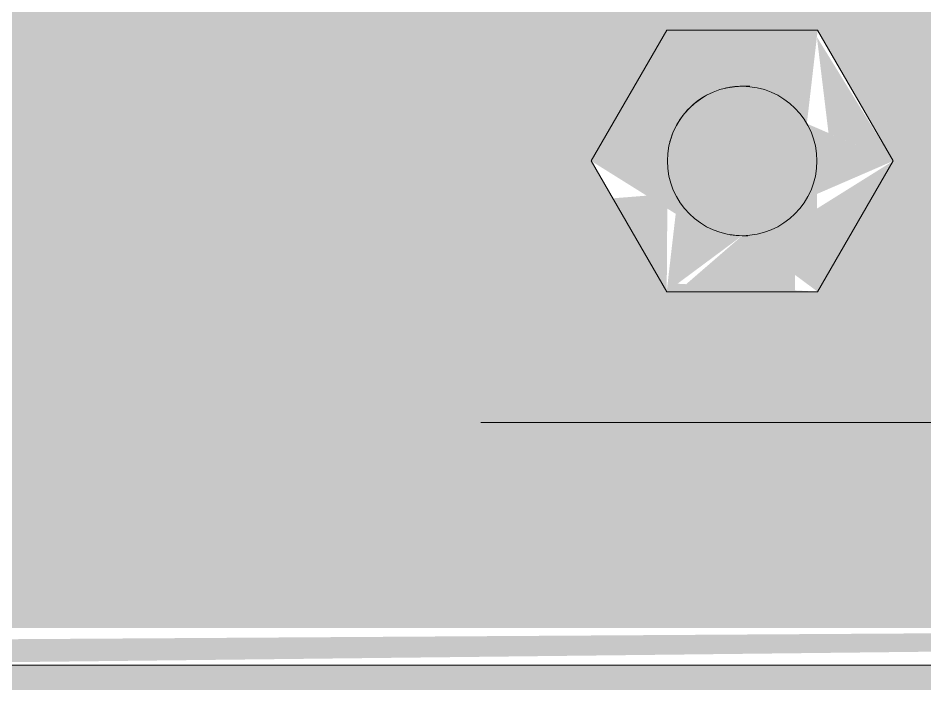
# Model space of a CAD drawing. Header units: inches. Extents: x -54868 to -186, y -265 to 853.
# Drawn here: x -16352.751 to -16349.717, y 160.25 to 162.478 of the extents above; entities that cross this region are included whole.
import ezdxf

# ---------------------------------------------------------------- set-up
doc = ezdxf.new("R2010")
doc.units = ezdxf.units.IN
doc.header["$MEASUREMENT"] = 0
doc.layers.add('Q-SPCQ', color=91, linetype='Continuous', lineweight=9)

# ---------------------------------------------------------------- blocks, each defined once
blk = doc.blocks.new('Basketball_Backstop-Performance_Sports_Systems-3103-Ceiling_Hung - 27_-0_ to 27_-11 7_8_-V114-Section 1')
at = {"layer": 'Q-SPCQ'}
h = blk.add_hatch(color=256, dxfattribs=at)
h.paths.add_polyline_path([(21713.9954, 160.4375), (21723.9278, 160.4375), (21723.9278, 164.3125), (21713.9954, 164.3125), (21713.9954, 160.8434)], flags=0)
h.paths.add_polyline_path([(21734.0416, 160.4375), (21734.1204, 160.4375), (21734.1204, 164.3125), (21724.1778, 164.3125), (21724.1778, 160.4375), (21731.6206, 160.4375)], flags=0)
h.paths.add_polyline_path([(21727.9355, 161.5625), (21727.5307, 161.637), (21727.6829, 161.75), (21727.8994, 161.5893)], flags=0)
h.paths.add_polyline_path([(21727.9355, 161.5625), (21727.8994, 161.875), (21728.1881, 162), (21728.0438, 161.75)], flags=0)
h.paths.add_polyline_path([(21720.6855, 161.5625), (21720.2164, 161.5893), (21720.4329, 161.75), (21720.6494, 161.5893)], flags=0)
h.paths.add_polyline_path([(21720.9381, 162), (21720.6494, 162.125), (21720.6855, 162.4375), (21720.7938, 162.25)], flags=0)
h.paths.add_polyline_path([(21720.6855, 161.5625), (21720.6829, 161.8895), (21720.9381, 162), (21720.7938, 161.75)], flags=0)
h.paths.add_polyline_path([(21727.4664, 162.125), (21727.8079, 162.2165), (21727.8994, 162.125), (21727.8079, 161.7835), (21727.5062, 161.8232), (21727.4818, 162.0082)], flags=0)
h.paths.add_polyline_path([(21727.1778, 162), (21727.4304, 162.4375), (21727.4664, 162.125)], flags=0)
h.paths.add_polyline_path([(21727.4304, 161.5625), (21727.1778, 162), (21727.4664, 161.875), (21727.452, 161.75)], flags=0)
h.paths.add_polyline_path([(21720.2164, 161.875), (21720.2164, 162.0436), (21720.4105, 162.209), (21720.6494, 161.9191), (21720.6097, 161.8232), (21720.402, 161.7679), (21720.3061, 161.8232)], flags=0)
h.paths.add_polyline_path([(21720.1804, 161.5625), (21719.9278, 162), (21720.2105, 161.8232), (21720.1936, 161.6776)], flags=0)
h.paths.add_polyline_path([(21719.9278, 162), (21720.1829, 162.4151), (21720.1829, 162.1105)], flags=0)
h.paths.add_polyline_path([(21728.1881, 162), (21727.8994, 162.125), (21727.9355, 162.4375), (21728.0438, 162.25)], flags=0)
h.paths.add_polyline_path([(21720.4329, 162.25), (21720.2164, 162.4375), (21720.6494, 162.4107)], flags=0)
h.paths.add_polyline_path([(21727.6829, 162.25), (21727.4664, 162.4375), (21727.8994, 162.4107), (21727.8079, 162.3428)], flags=0)
h = blk.add_hatch(color=256, dxfattribs=at)
h.paths.add_polyline_path([(21727.9355, 162.4375), (21727.4304, 162.4375), (21727.6829, 162.25)], flags=0)
h.paths.add_polyline_path([(21728.1881, 162), (21727.9355, 162.4375), (21727.8994, 162.125)], flags=0)
h.paths.add_polyline_path([(21727.9355, 161.5625), (21728.1881, 162), (21727.8994, 161.875), (21727.91, 161.7835)], flags=0)
h.paths.add_polyline_path([(21727.9355, 161.5625), (21727.6829, 161.75), (21727.4304, 161.5625)], flags=0)
h.paths.add_polyline_path([(21727.4304, 161.5625), (21727.4664, 161.875), (21727.1778, 162), (21727.3028, 161.7835)], flags=0)
h.paths.add_polyline_path([(21720.6097, 161.5625), (21720.6097, 161.6188), (21720.4329, 161.75), (21720.2164, 161.5625)], flags=0)
h.paths.add_polyline_path([(21720.1804, 162.4375), (21720.4329, 162.25), (21720.6855, 162.4375)], flags=0)
h.paths.add_polyline_path([(21719.9278, 162), (21720.2164, 162.125), (21720.1804, 162.4375)], flags=0)
h.paths.add_polyline_path([(21720.1804, 161.5625), (21720.1829, 161.8895), (21719.9999, 161.875)], flags=0)
h.paths.add_polyline_path([(21720.6855, 161.5625), (21720.9381, 162), (21720.6554, 161.8232), (21720.6829, 161.5849)], flags=0)
h.paths.add_polyline_path([(21727.1778, 162), (21727.4664, 162.125), (21727.4304, 162.4375), (21727.2499, 162.125)], flags=0)
h.paths.add_polyline_path([(21720.9381, 162), (21720.6829, 162.4151), (21720.7218, 162.0937)], flags=0)
blk.add_hatch(color=256, dxfattribs=at).paths.add_polyline_path([(21720.4329, 161.75), (21720.6097, 161.8232), (21720.6829, 162), (21720.3682, 162.2415), (21720.1829, 162), (21720.2164, 161.875)], flags=0)
h = blk.add_hatch(color=256, dxfattribs=at)
h.paths.add_polyline_path([(21731.6206, 160.3125), (21734.1204, 160.3763), (21734.0416, 160.4375), (21724.1778, 160.3619), (21724.1778, 160.3125), (21726.7789, 160.3125)], flags=0)
h.paths.add_polyline_path([(21717.0954, 160.3125), (21723.9278, 160.3903), (21723.9278, 160.4375), (21713.9954, 160.3739), (21713.9954, 160.3125)], flags=0)
h = blk.add_hatch(color=256, dxfattribs=at)
h.paths.add_polyline_path([(21731.6206, 160.1875), (21735.0579, 160.1875), (21735.0579, 160.3125), (21724.1778, 160.3125), (21724.1778, 160.1875), (21726.7789, 160.1875)], flags=0)
h.paths.add_polyline_path([(21713.6787, 160.1875), (21723.9278, 160.1875), (21723.9278, 160.3125), (21713.0579, 160.3125), (21713.0579, 160.1875), (21713.6662, 160.1875)], flags=0)
for p, q in [((21720.1804, 162.4375), (21719.9278, 162)), ((21720.6855, 162.4375), (21720.1804, 162.4375)), ((21720.9381, 162), (21720.6855, 162.4375)), ((21719.9278, 162), (21720.1804, 161.5625)), ((21720.6855, 161.5625), (21720.9381, 162)), ((21720.1804, 161.5625), (21720.6855, 161.5625)), ((21719.5579, 161.125), (21724.0006, 161.125)), ((21724.0003, 160.3125), (21713.0579, 160.3125))]:
    blk.add_line(p, q, dxfattribs=at)
at = {"layer": 'Q-SPCQ', "flags": 128}
for points in [[(21720.3806, 162.2445), (21720.3904, 162.2464), (21720.4003, 162.2479), (21720.4103, 162.249), (21720.4202, 162.2497), (21720.4302, 162.25), (21720.4329, 162.25)], [(21720.4329, 162.25), (21720.4358, 162.25), (21720.4445, 162.25), (21720.459, 162.25)], [(21720.4229, 161.7502), (21720.413, 161.7508), (21720.403, 161.7518), (21720.3931, 161.7532)], [(21720.4516, 161.75), (21720.4398, 161.75), (21720.4338, 161.75), (21720.4329, 161.75)]]:
    blk.add_lwpolyline(points, dxfattribs=at)
at = {"layer": 'Q-SPCQ'}
for start, end in [(0, 180), (90, 105), (0, 90), (120, 165), (180, 0)]:
    blk.add_arc((21720.4329, 162), 0.25, start, end, dxfattribs=at)

msp = doc.modelspace()

# ---------------------------------------------------------------- block references
at = {"layer": 'Q-SPCQ'}
msp.add_blockref('Basketball_Backstop-Performance_Sports_Systems-3103-Ceiling_Hung - 27_-0_ to 27_-11 7_8_-V114-Section 1', (-38070.76169, 0), dxfattribs=at)

doc.saveas('drawing.dxf')
